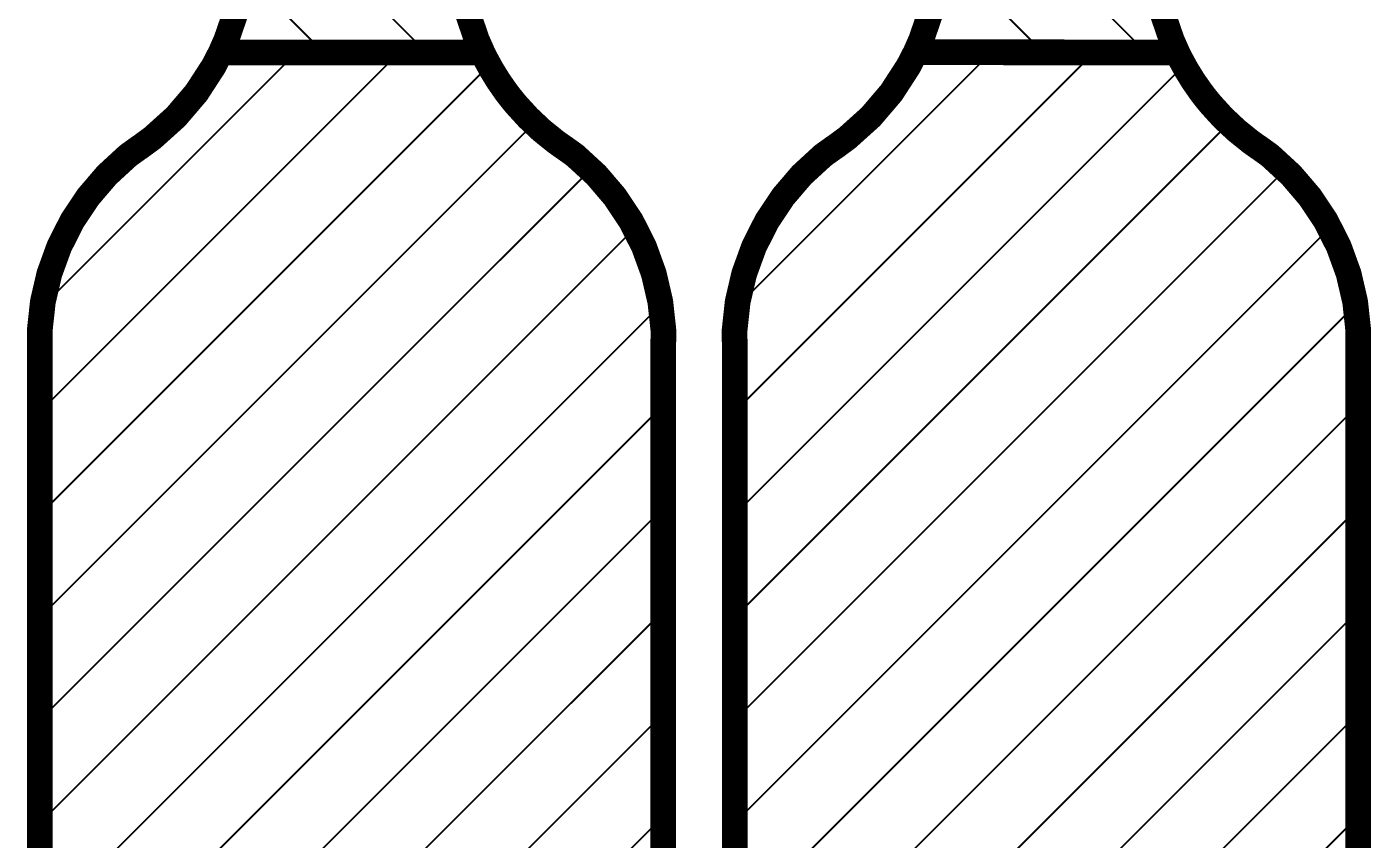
# Model space of a CAD drawing. Header units: inches. Extents: x -4.2 to 12.6, y -6.1 to 3.
# Drawn here: x 6.66 to 7.445, y -2.68 to -2.206 of the extents above; entities that cross this region are included whole.
import ezdxf

# ---------------------------------------------------------------- set-up
doc = ezdxf.new("R2010")
doc.units = ezdxf.units.IN
doc.header["$MEASUREMENT"] = 0
doc.layers.add('Dimension', color=6, linetype='Continuous')

msp = doc.modelspace()

# ---------------------------------------------------------------- linework, layer by layer
at = {"layer": 'Dimension'}
for points in [[(7.1923358, -2.0998145, 0.001, 0.001, 0), (7.3137253, -2.221204, 0.001, 0.001, 0)], [(6.7868086, -2.1142873, 0.001, 0.001, 0), (6.8937292, -2.2212079, 0.001, 0.001, 0)], [(7.1923053, -2.159784, 0.001, 0.001, 0), (7.2537118, -2.2211905, 0.001, 0.001, 0)], [(6.7859091, -2.1733878, 0.001, 0.001, 0), (6.8337292, -2.2212079, 0.001, 0.001, 0)], [(6.7764166, -2.2133583, 0.015, 0.015, 0), (6.7816004, -2.1982504, 0.015, 0.015, 0)], [(6.9174559, -2.1982499, 0.015, 0.015, 0), (6.9226391, -2.2133581, 0.015, 0.015, 0)], [(7.1819736, -2.2132844, 0.015, 0.015, 0), (7.1871426, -2.1981964, 0.015, 0.015, 0)], [(7.3229791, -2.1982409, 0.015, 0.015, 0), (7.3281637, -2.2133554, 0.015, 0.015, 0)], [(6.7731881, -2.2206665, 0.015, 0.015, 0), (6.7764166, -2.2133583, 0.015, 0.015, 0)], [(6.9226391, -2.2133581, 0.015, 0.015, 0), (6.9258671, -2.2206665, 0.015, 0.015, 0)], [(7.1787544, -2.2205838, 0.015, 0.015, 0), (7.1819736, -2.2132844, 0.015, 0.015, 0)], [(7.1827561, -2.2102348, 0.001, 0.001, 0), (7.1936983, -2.221177, 0.001, 0.001, 0)], [(7.3281637, -2.2133554, 0.015, 0.015, 0), (7.3313929, -2.2206668, 0.015, 0.015, 0)], [(6.6676077, -2.4304345, 0.001, 0.001, 0), (6.877917, -2.2201252, 0.001, 0.001, 0)], [(6.668937, -2.3691052, 0.001, 0.001, 0), (6.817917, -2.2201252, 0.001, 0.001, 0)], [(6.7689639, -2.2288355, 0.015, 0.015, 0), (6.7731881, -2.2206664, 0.015, 0.015, 0)], [(6.7731881, -2.2206664, 0.015, 0.015, 0), (6.9258672, -2.2206665, 0.015, 0.015, 0)], [(6.7731881, -2.2206665, 0.015, 0.015, 0), (6.7731883, -2.2206664, 0.015, 0.015, 0)], [(6.7731883, -2.2206664, 0.015, 0.015, 0), (6.9258671, -2.2206665, 0.015, 0.015, 0)], [(6.9258671, -2.2206665, 0.015, 0.015, 0), (6.9275593, -2.2240987, 0.015, 0.015, 0)], [(6.9258671, -2.2206665, 0.015, 0.015, 0), (6.9258672, -2.2206665, 0.015, 0.015, 0)], [(6.9275593, -2.2240987, 0.015, 0.015, 0), (6.9312211, -2.2308182, 0.015, 0.015, 0)], [(7.0731337, -2.4304344, 0.001, 0.001, 0), (7.2835019, -2.2200662, 0.001, 0.001, 0)], [(7.0744631, -2.369105, 0.001, 0.001, 0), (7.2235154, -2.2200527, 0.001, 0.001, 0)], [(7.1745298, -2.2287656, 0.015, 0.015, 0), (7.1787544, -2.2205838, 0.015, 0.015, 0)], [(7.1787544, -2.2205838, 0.015, 0.015, 0), (7.1787545, -2.2205837, 0.015, 0.015, 0)], [(7.1787544, -2.2205838, 0.015, 0.015, 0), (7.331393, -2.2206667, 0.015, 0.015, 0)], [(7.1787545, -2.2205837, 0.015, 0.015, 0), (7.3313929, -2.2206668, 0.015, 0.015, 0)], [(7.331393, -2.2206668, 0.015, 0.015, 0), (7.331393, -2.2206667, 0.015, 0.015, 0)], [(7.331393, -2.2206668, 0.015, 0.015, 0), (7.3330851, -2.2240989, 0.015, 0.015, 0)], [(7.3330851, -2.2240989, 0.015, 0.015, 0), (7.3367469, -2.2308184, 0.015, 0.015, 0)], [(6.6676073, -2.4904349, 0.001, 0.001, 0), (6.9300812, -2.227961, 0.001, 0.001, 0)], [(6.7589573, -2.2442569, 0.015, 0.015, 0), (6.7689639, -2.2288355, 0.015, 0.015, 0)], [(6.9312211, -2.2308182, 0.015, 0.015, 0), (6.935244, -2.2373281, 0.015, 0.015, 0)], [(7.0731333, -2.4904348, 0.001, 0.001, 0), (7.3356069, -2.2279612, 0.001, 0.001, 0)], [(7.1645181, -2.2442111, 0.015, 0.015, 0), (7.1745298, -2.2287656, 0.015, 0.015, 0)], [(7.3367469, -2.2308184, 0.015, 0.015, 0), (7.3407697, -2.2373283, 0.015, 0.015, 0)], [(6.935244, -2.2373281, 0.015, 0.015, 0), (6.9396158, -2.243609, 0.015, 0.015, 0)], [(7.3407697, -2.2373283, 0.015, 0.015, 0), (7.3451415, -2.2436091, 0.015, 0.015, 0)], [(6.7470201, -2.2582373, 0.015, 0.015, 0), (6.7589573, -2.2442569, 0.015, 0.015, 0)], [(6.9396158, -2.243609, 0.015, 0.015, 0), (6.9419286, -2.2466577, 0.015, 0.015, 0)], [(6.9419286, -2.2466577, 0.015, 0.015, 0), (6.9453131, -2.2508278, 0.015, 0.015, 0)], [(6.9453131, -2.2508278, 0.015, 0.015, 0), (6.9525485, -2.2587643, 0.015, 0.015, 0)], [(7.1525704, -2.2582129, 0.015, 0.015, 0), (7.1645181, -2.2442111, 0.015, 0.015, 0)], [(7.3451415, -2.2436091, 0.015, 0.015, 0), (7.3474543, -2.2466578, 0.015, 0.015, 0)], [(7.3474543, -2.2466578, 0.015, 0.015, 0), (7.350839, -2.2508279, 0.015, 0.015, 0)], [(7.350839, -2.2508279, 0.015, 0.015, 0), (7.3580744, -2.2587643, 0.015, 0.015, 0)], [(6.7333573, -2.2705368, 0.015, 0.015, 0), (6.7470201, -2.2582373, 0.015, 0.015, 0)], [(6.9525485, -2.2587643, 0.015, 0.015, 0), (6.9603698, -2.2661242, 0.015, 0.015, 0)], [(7.1388924, -2.2705298, 0.015, 0.015, 0), (7.1525704, -2.2582129, 0.015, 0.015, 0)], [(7.3580744, -2.2587643, 0.015, 0.015, 0), (7.3658958, -2.2661242, 0.015, 0.015, 0)], [(6.9603698, -2.2661242, 0.015, 0.015, 0), (6.9687311, -2.2728641, 0.015, 0.015, 0)], [(7.3658958, -2.2661242, 0.015, 0.015, 0), (7.3742572, -2.2728641, 0.015, 0.015, 0)], [(6.6676068, -2.5504354, 0.001, 0.001, 0), (6.9564098, -2.2616324, 0.001, 0.001, 0)], [(6.7259511, -2.2759889, 0.015, 0.015, 0), (6.7333573, -2.2705368, 0.015, 0.015, 0)], [(6.9687311, -2.2728641, 0.015, 0.015, 0), (6.9730992, -2.2759891, 0.015, 0.015, 0)], [(7.0731328, -2.5504353, 0.001, 0.001, 0), (7.3619357, -2.2616324, 0.001, 0.001, 0)], [(7.131477, -2.275989, 0.015, 0.015, 0), (7.1388924, -2.2705298, 0.015, 0.015, 0)], [(7.3742572, -2.2728641, 0.015, 0.015, 0), (7.3786252, -2.2759891, 0.015, 0.015, 0)], [(6.706708, -2.2922352, 0.015, 0.015, 0), (6.7190857, -2.2808463, 0.015, 0.015, 0)], [(6.7190857, -2.2808463, 0.015, 0.015, 0), (6.7259106, -2.2759321, 0.015, 0.015, 0)], [(6.7259106, -2.2759321, 0.015, 0.015, 0), (6.7259512, -2.2759889, 0.015, 0.015, 0)], [(6.7259511, -2.2759889, 0.015, 0.015, 0), (6.7259512, -2.2759889, 0.015, 0.015, 0)], [(6.9730992, -2.2759891, 0.015, 0.015, 0), (6.9731406, -2.2759328, 0.015, 0.015, 0)], [(6.9731405, -2.2759329, 0.015, 0.015, 0), (6.9731406, -2.2759328, 0.015, 0.015, 0)], [(6.9731405, -2.2759329, 0.015, 0.015, 0), (6.9799647, -2.2808467, 0.015, 0.015, 0)], [(6.9799647, -2.2808467, 0.015, 0.015, 0), (6.9923414, -2.2922343, 0.015, 0.015, 0)], [(7.112234, -2.2922352, 0.015, 0.015, 0), (7.1246118, -2.2808463, 0.015, 0.015, 0)], [(7.1246118, -2.2808463, 0.015, 0.015, 0), (7.1314366, -2.2759321, 0.015, 0.015, 0)], [(7.1314366, -2.2759321, 0.015, 0.015, 0), (7.1314771, -2.275989, 0.015, 0.015, 0)], [(7.131477, -2.275989, 0.015, 0.015, 0), (7.1314771, -2.275989, 0.015, 0.015, 0)], [(7.3786252, -2.2759891, 0.015, 0.015, 0), (7.3786666, -2.2759327, 0.015, 0.015, 0)], [(7.3786665, -2.2759327, 0.015, 0.015, 0), (7.3854908, -2.2808465, 0.015, 0.015, 0)], [(7.3786665, -2.2759327, 0.015, 0.015, 0), (7.3786666, -2.2759327, 0.015, 0.015, 0)], [(7.3854908, -2.2808465, 0.015, 0.015, 0), (7.3978675, -2.2922342, 0.015, 0.015, 0)], [(6.6676064, -2.6104358, 0.001, 0.001, 0), (6.9893373, -2.2887049, 0.001, 0.001, 0)], [(6.6957795, -2.3050213, 0.015, 0.015, 0), (6.706708, -2.2922352, 0.015, 0.015, 0)], [(6.9923414, -2.2922343, 0.015, 0.015, 0), (7.0032691, -2.3050189, 0.015, 0.015, 0)], [(7.0731324, -2.6104357, 0.001, 0.001, 0), (7.3948634, -2.2887047, 0.001, 0.001, 0)], [(7.1013055, -2.3050213, 0.015, 0.015, 0), (7.112234, -2.2922352, 0.015, 0.015, 0)], [(7.3978675, -2.2922342, 0.015, 0.015, 0), (7.4087952, -2.3050188, 0.015, 0.015, 0)], [(6.6864568, -2.3190214, 0.015, 0.015, 0), (6.6957795, -2.3050213, 0.015, 0.015, 0)], [(7.0032691, -2.3050189, 0.015, 0.015, 0), (7.0125913, -2.3190174, 0.015, 0.015, 0)], [(7.0919829, -2.3190214, 0.015, 0.015, 0), (7.1013055, -2.3050213, 0.015, 0.015, 0)], [(7.4087952, -2.3050188, 0.015, 0.015, 0), (7.4181174, -2.3190173, 0.015, 0.015, 0)], [(6.6788736, -2.3340352, 0.015, 0.015, 0), (6.6864568, -2.3190214, 0.015, 0.015, 0)], [(7.0125913, -2.3190174, 0.015, 0.015, 0), (7.0201745, -2.3340292, 0.015, 0.015, 0)], [(7.0843996, -2.3340352, 0.015, 0.015, 0), (7.0919829, -2.3190214, 0.015, 0.015, 0)], [(7.4181174, -2.3190173, 0.015, 0.015, 0), (7.4257005, -2.3340292, 0.015, 0.015, 0)], [(6.6731383, -2.3498473, 0.015, 0.015, 0), (6.6788736, -2.3340352, 0.015, 0.015, 0)], [(6.6676059, -2.6704363, 0.001, 0.001, 0), (7.0150074, -2.3230348, 0.001, 0.001, 0)], [(7.0201745, -2.3340292, 0.015, 0.015, 0), (7.02591, -2.3498396, 0.015, 0.015, 0)], [(7.0786643, -2.3498473, 0.015, 0.015, 0), (7.0843996, -2.3340352, 0.015, 0.015, 0)], [(7.0731319, -2.6704362, 0.001, 0.001, 0), (7.4205334, -2.3230347, 0.001, 0.001, 0)], [(7.4257005, -2.3340292, 0.015, 0.015, 0), (7.431436, -2.3498395, 0.015, 0.015, 0)], [(6.6693332, -2.3662313, 0.015, 0.015, 0), (6.6731383, -2.3498473, 0.015, 0.015, 0)], [(7.02591, -2.3498396, 0.015, 0.015, 0), (7.0297157, -2.3662218, 0.015, 0.015, 0)], [(7.0748593, -2.3662313, 0.015, 0.015, 0), (7.0786643, -2.3498473, 0.015, 0.015, 0)], [(7.431436, -2.3498395, 0.015, 0.015, 0), (7.4352418, -2.3662217, 0.015, 0.015, 0)], [(6.6675128, -2.3829527, 0.015, 0.015, 0), (6.6693332, -2.3662313, 0.015, 0.015, 0)], [(7.0297157, -2.3662218, 0.015, 0.015, 0), (7.0315372, -2.3829413, 0.015, 0.015, 0)], [(7.0730388, -2.3829527, 0.015, 0.015, 0), (7.0748593, -2.3662313, 0.015, 0.015, 0)], [(7.4352418, -2.3662217, 0.015, 0.015, 0), (7.4370632, -2.3829413, 0.015, 0.015, 0)], [(6.6676055, -2.7304367, 0.001, 0.001, 0), (7.0299977, -2.3680445, 0.001, 0.001, 0)], [(7.0731315, -2.7304366, 0.001, 0.001, 0), (7.4355237, -2.3680444, 0.001, 0.001, 0)], [(6.6675128, -2.3829527, 0.015, 0.015, 0), (6.667608, -2.3913622, 0.015, 0.015, 0)], [(7.0314427, -2.39135, 0.015, 0.015, 0), (7.0315372, -2.3829413, 0.015, 0.015, 0)], [(7.0730388, -2.3829527, 0.015, 0.015, 0), (7.073134, -2.3913622, 0.015, 0.015, 0)], [(7.4369687, -2.39135, 0.015, 0.015, 0), (7.4370632, -2.3829413, 0.015, 0.015, 0)], [(6.6676035, -3.0046268, 0.015, 0.015, 0), (6.667608, -2.3913621, 0.015, 0.015, 0)], [(6.667608, -2.3913622, 0.015, 0.015, 0), (6.667608, -2.3913621, 0.015, 0.015, 0)], [(7.0314427, -2.39135, 0.015, 0.015, 0), (7.031443, -3.0046273, 0.015, 0.015, 0)], [(7.0731295, -3.0046253, 0.015, 0.015, 0), (7.073134, -2.3913621, 0.015, 0.015, 0)], [(7.073134, -2.3913622, 0.015, 0.015, 0), (7.073134, -2.3913621, 0.015, 0.015, 0)], [(7.4369687, -2.39135, 0.015, 0.015, 0), (7.4369688, -3.0046273, 0.015, 0.015, 0)], [(6.6676051, -2.7904371, 0.001, 0.001, 0), (7.0314427, -2.4265995, 0.001, 0.001, 0)], [(7.0731311, -2.790437, 0.001, 0.001, 0), (7.4369687, -2.4265994, 0.001, 0.001, 0)], [(6.6676046, -2.8504376, 0.001, 0.001, 0), (7.0314427, -2.4865995, 0.001, 0.001, 0)], [(7.0731306, -2.8504375, 0.001, 0.001, 0), (7.4369687, -2.4865994, 0.001, 0.001, 0)], [(6.6676042, -2.910438, 0.001, 0.001, 0), (7.0314428, -2.5465994, 0.001, 0.001, 0)], [(7.0731302, -2.9104379, 0.001, 0.001, 0), (7.4369687, -2.5465994, 0.001, 0.001, 0)], [(6.6676037, -2.9704385, 0.001, 0.001, 0), (7.0314428, -2.6065994, 0.001, 0.001, 0)], [(7.0731297, -2.9704384, 0.001, 0.001, 0), (7.4369687, -2.6065994, 0.001, 0.001, 0)], [(6.6692124, -3.0288298, 0.001, 0.001, 0), (7.0314428, -2.6665994, 0.001, 0.001, 0)], [(7.0747386, -3.0288295, 0.001, 0.001, 0), (7.4369687, -2.6665994, 0.001, 0.001, 0)]]:
    msp.add_lwpolyline(points, format="xyseb", dxfattribs=at)
for points in [[(6.7726666, -2.2133583, 0.0075, 0.0075, 1), (6.7801666, -2.2133583, 0.0075, 0.0075, 1)], [(6.7726666, -2.2133583, 0.0075, 0.0075, 1), (6.7801666, -2.2133583, 0.0075, 0.0075, 1)], [(6.9188891, -2.2133581, 0.0075, 0.0075, 1), (6.9263891, -2.2133581, 0.0075, 0.0075, 1)], [(6.9188891, -2.2133581, 0.0075, 0.0075, 1), (6.9263891, -2.2133581, 0.0075, 0.0075, 1)], [(7.1782236, -2.2132844, 0.0075, 0.0075, 1), (7.1857236, -2.2132844, 0.0075, 0.0075, 1)], [(7.1782236, -2.2132844, 0.0075, 0.0075, 1), (7.1857236, -2.2132844, 0.0075, 0.0075, 1)], [(7.1825061, -2.2102348, 0.0005, 0.0005, 1), (7.1830061, -2.2102348, 0.0005, 0.0005, 1)], [(7.3244137, -2.2133554, 0.0075, 0.0075, 1), (7.3319137, -2.2133554, 0.0075, 0.0075, 1)], [(7.3244137, -2.2133554, 0.0075, 0.0075, 1), (7.3319137, -2.2133554, 0.0075, 0.0075, 1)], [(6.7694381, -2.2206664, 0.0075, 0.0075, 1), (6.7769381, -2.2206664, 0.0075, 0.0075, 1)], [(6.7694381, -2.2206664, 0.0075, 0.0075, 1), (6.7769381, -2.2206664, 0.0075, 0.0075, 1)], [(6.7694381, -2.2206665, 0.0075, 0.0075, 1), (6.7769381, -2.2206665, 0.0075, 0.0075, 1)], [(6.7694381, -2.2206665, 0.0075, 0.0075, 1), (6.7769381, -2.2206665, 0.0075, 0.0075, 1)], [(6.7694383, -2.2206664, 0.0075, 0.0075, 1), (6.7769383, -2.2206664, 0.0075, 0.0075, 1)], [(6.7694383, -2.2206664, 0.0075, 0.0075, 1), (6.7769383, -2.2206664, 0.0075, 0.0075, 1)], [(6.817667, -2.2201252, 0.0005, 0.0005, 1), (6.818167, -2.2201252, 0.0005, 0.0005, 1)], [(6.877667, -2.2201252, 0.0005, 0.0005, 1), (6.878167, -2.2201252, 0.0005, 0.0005, 1)], [(6.9221171, -2.2206665, 0.0075, 0.0075, 1), (6.9296171, -2.2206665, 0.0075, 0.0075, 1)], [(6.9221171, -2.2206665, 0.0075, 0.0075, 1), (6.9296171, -2.2206665, 0.0075, 0.0075, 1)], [(6.9221171, -2.2206665, 0.0075, 0.0075, 1), (6.9296171, -2.2206665, 0.0075, 0.0075, 1)], [(6.9221171, -2.2206665, 0.0075, 0.0075, 1), (6.9296171, -2.2206665, 0.0075, 0.0075, 1)], [(6.9221172, -2.2206665, 0.0075, 0.0075, 1), (6.9296172, -2.2206665, 0.0075, 0.0075, 1)], [(6.9221172, -2.2206665, 0.0075, 0.0075, 1), (6.9296172, -2.2206665, 0.0075, 0.0075, 1)], [(6.9238093, -2.2240987, 0.0075, 0.0075, 1), (6.9313093, -2.2240987, 0.0075, 0.0075, 1)], [(6.9238093, -2.2240987, 0.0075, 0.0075, 1), (6.9313093, -2.2240987, 0.0075, 0.0075, 1)], [(7.1750044, -2.2205838, 0.0075, 0.0075, 1), (7.1825044, -2.2205838, 0.0075, 0.0075, 1)], [(7.1750044, -2.2205838, 0.0075, 0.0075, 1), (7.1825044, -2.2205838, 0.0075, 0.0075, 1)], [(7.1750044, -2.2205838, 0.0075, 0.0075, 1), (7.1825044, -2.2205838, 0.0075, 0.0075, 1)], [(7.1750044, -2.2205838, 0.0075, 0.0075, 1), (7.1825044, -2.2205838, 0.0075, 0.0075, 1)], [(7.1750045, -2.2205837, 0.0075, 0.0075, 1), (7.1825045, -2.2205837, 0.0075, 0.0075, 1)], [(7.1750045, -2.2205837, 0.0075, 0.0075, 1), (7.1825045, -2.2205837, 0.0075, 0.0075, 1)], [(7.2232654, -2.2200527, 0.0005, 0.0005, 1), (7.2237654, -2.2200527, 0.0005, 0.0005, 1)], [(7.2832519, -2.2200662, 0.0005, 0.0005, 1), (7.2837519, -2.2200662, 0.0005, 0.0005, 1)], [(7.3276429, -2.2206668, 0.0075, 0.0075, 1), (7.3351429, -2.2206668, 0.0075, 0.0075, 1)], [(7.3276429, -2.2206668, 0.0075, 0.0075, 1), (7.3351429, -2.2206668, 0.0075, 0.0075, 1)], [(7.327643, -2.2206667, 0.0075, 0.0075, 1), (7.335143, -2.2206667, 0.0075, 0.0075, 1)], [(7.327643, -2.2206667, 0.0075, 0.0075, 1), (7.335143, -2.2206667, 0.0075, 0.0075, 1)], [(7.327643, -2.2206668, 0.0075, 0.0075, 1), (7.335143, -2.2206668, 0.0075, 0.0075, 1)], [(7.327643, -2.2206668, 0.0075, 0.0075, 1), (7.335143, -2.2206668, 0.0075, 0.0075, 1)], [(7.3293351, -2.2240989, 0.0075, 0.0075, 1), (7.3368351, -2.2240989, 0.0075, 0.0075, 1)], [(7.3293351, -2.2240989, 0.0075, 0.0075, 1), (7.3368351, -2.2240989, 0.0075, 0.0075, 1)], [(6.7652139, -2.2288355, 0.0075, 0.0075, 1), (6.7727139, -2.2288355, 0.0075, 0.0075, 1)], [(6.7652139, -2.2288355, 0.0075, 0.0075, 1), (6.7727139, -2.2288355, 0.0075, 0.0075, 1)], [(6.8334792, -2.2212079, 0.0005, 0.0005, 1), (6.8339792, -2.2212079, 0.0005, 0.0005, 1)], [(6.8934792, -2.2212079, 0.0005, 0.0005, 1), (6.8939792, -2.2212079, 0.0005, 0.0005, 1)], [(6.9274711, -2.2308182, 0.0075, 0.0075, 1), (6.9349711, -2.2308182, 0.0075, 0.0075, 1)], [(6.9274711, -2.2308182, 0.0075, 0.0075, 1), (6.9349711, -2.2308182, 0.0075, 0.0075, 1)], [(6.9298312, -2.227961, 0.0005, 0.0005, 1), (6.9303312, -2.227961, 0.0005, 0.0005, 1)], [(7.1707798, -2.2287656, 0.0075, 0.0075, 1), (7.1782798, -2.2287656, 0.0075, 0.0075, 1)], [(7.1707798, -2.2287656, 0.0075, 0.0075, 1), (7.1782798, -2.2287656, 0.0075, 0.0075, 1)], [(7.1934483, -2.221177, 0.0005, 0.0005, 1), (7.1939483, -2.221177, 0.0005, 0.0005, 1)], [(7.2534618, -2.2211905, 0.0005, 0.0005, 1), (7.2539618, -2.2211905, 0.0005, 0.0005, 1)], [(7.3134753, -2.221204, 0.0005, 0.0005, 1), (7.3139753, -2.221204, 0.0005, 0.0005, 1)], [(7.3329969, -2.2308184, 0.0075, 0.0075, 1), (7.3404969, -2.2308184, 0.0075, 0.0075, 1)], [(7.3329969, -2.2308184, 0.0075, 0.0075, 1), (7.3404969, -2.2308184, 0.0075, 0.0075, 1)], [(7.3353569, -2.2279612, 0.0005, 0.0005, 1), (7.3358569, -2.2279612, 0.0005, 0.0005, 1)], [(6.931494, -2.2373281, 0.0075, 0.0075, 1), (6.938994, -2.2373281, 0.0075, 0.0075, 1)], [(6.931494, -2.2373281, 0.0075, 0.0075, 1), (6.938994, -2.2373281, 0.0075, 0.0075, 1)], [(7.3370197, -2.2373283, 0.0075, 0.0075, 1), (7.3445197, -2.2373283, 0.0075, 0.0075, 1)], [(7.3370197, -2.2373283, 0.0075, 0.0075, 1), (7.3445197, -2.2373283, 0.0075, 0.0075, 1)], [(6.7552073, -2.2442569, 0.0075, 0.0075, 1), (6.7627073, -2.2442569, 0.0075, 0.0075, 1)], [(6.7552073, -2.2442569, 0.0075, 0.0075, 1), (6.7627073, -2.2442569, 0.0075, 0.0075, 1)], [(6.9358658, -2.243609, 0.0075, 0.0075, 1), (6.9433658, -2.243609, 0.0075, 0.0075, 1)], [(6.9358658, -2.243609, 0.0075, 0.0075, 1), (6.9433658, -2.243609, 0.0075, 0.0075, 1)], [(6.9381786, -2.2466577, 0.0075, 0.0075, 1), (6.9456786, -2.2466577, 0.0075, 0.0075, 1)], [(6.9381786, -2.2466577, 0.0075, 0.0075, 1), (6.9456786, -2.2466577, 0.0075, 0.0075, 1)], [(6.9415631, -2.2508278, 0.0075, 0.0075, 1), (6.9490631, -2.2508278, 0.0075, 0.0075, 1)], [(6.9415631, -2.2508278, 0.0075, 0.0075, 1), (6.9490631, -2.2508278, 0.0075, 0.0075, 1)], [(7.1607681, -2.2442111, 0.0075, 0.0075, 1), (7.1682681, -2.2442111, 0.0075, 0.0075, 1)], [(7.1607681, -2.2442111, 0.0075, 0.0075, 1), (7.1682681, -2.2442111, 0.0075, 0.0075, 1)], [(7.3413915, -2.2436091, 0.0075, 0.0075, 1), (7.3488915, -2.2436091, 0.0075, 0.0075, 1)], [(7.3413915, -2.2436091, 0.0075, 0.0075, 1), (7.3488915, -2.2436091, 0.0075, 0.0075, 1)], [(7.3437043, -2.2466578, 0.0075, 0.0075, 1), (7.3512043, -2.2466578, 0.0075, 0.0075, 1)], [(7.3437043, -2.2466578, 0.0075, 0.0075, 1), (7.3512043, -2.2466578, 0.0075, 0.0075, 1)], [(7.347089, -2.2508279, 0.0075, 0.0075, 1), (7.354589, -2.2508279, 0.0075, 0.0075, 1)], [(7.347089, -2.2508279, 0.0075, 0.0075, 1), (7.354589, -2.2508279, 0.0075, 0.0075, 1)], [(6.7432701, -2.2582373, 0.0075, 0.0075, 1), (6.7507701, -2.2582373, 0.0075, 0.0075, 1)], [(6.7432701, -2.2582373, 0.0075, 0.0075, 1), (6.7507701, -2.2582373, 0.0075, 0.0075, 1)], [(6.9487985, -2.2587643, 0.0075, 0.0075, 1), (6.9562985, -2.2587643, 0.0075, 0.0075, 1)], [(6.9487985, -2.2587643, 0.0075, 0.0075, 1), (6.9562985, -2.2587643, 0.0075, 0.0075, 1)], [(7.1488204, -2.2582129, 0.0075, 0.0075, 1), (7.1563204, -2.2582129, 0.0075, 0.0075, 1)], [(7.1488204, -2.2582129, 0.0075, 0.0075, 1), (7.1563204, -2.2582129, 0.0075, 0.0075, 1)], [(7.3543244, -2.2587643, 0.0075, 0.0075, 1), (7.3618244, -2.2587643, 0.0075, 0.0075, 1)], [(7.3543244, -2.2587643, 0.0075, 0.0075, 1), (7.3618244, -2.2587643, 0.0075, 0.0075, 1)], [(6.9566198, -2.2661242, 0.0075, 0.0075, 1), (6.9641198, -2.2661242, 0.0075, 0.0075, 1)], [(6.9566198, -2.2661242, 0.0075, 0.0075, 1), (6.9641198, -2.2661242, 0.0075, 0.0075, 1)], [(7.3621458, -2.2661242, 0.0075, 0.0075, 1), (7.3696458, -2.2661242, 0.0075, 0.0075, 1)], [(7.3621458, -2.2661242, 0.0075, 0.0075, 1), (7.3696458, -2.2661242, 0.0075, 0.0075, 1)], [(6.7296073, -2.2705368, 0.0075, 0.0075, 1), (6.7371073, -2.2705368, 0.0075, 0.0075, 1)], [(6.7296073, -2.2705368, 0.0075, 0.0075, 1), (6.7371073, -2.2705368, 0.0075, 0.0075, 1)], [(6.9561598, -2.2616324, 0.0005, 0.0005, 1), (6.9566598, -2.2616324, 0.0005, 0.0005, 1)], [(6.9649811, -2.2728641, 0.0075, 0.0075, 1), (6.9724811, -2.2728641, 0.0075, 0.0075, 1)], [(6.9649811, -2.2728641, 0.0075, 0.0075, 1), (6.9724811, -2.2728641, 0.0075, 0.0075, 1)], [(7.1351424, -2.2705298, 0.0075, 0.0075, 1), (7.1426424, -2.2705298, 0.0075, 0.0075, 1)], [(7.1351424, -2.2705298, 0.0075, 0.0075, 1), (7.1426424, -2.2705298, 0.0075, 0.0075, 1)], [(7.3616857, -2.2616324, 0.0005, 0.0005, 1), (7.3621857, -2.2616324, 0.0005, 0.0005, 1)], [(7.3705072, -2.2728641, 0.0075, 0.0075, 1), (7.3780072, -2.2728641, 0.0075, 0.0075, 1)], [(7.3705072, -2.2728641, 0.0075, 0.0075, 1), (7.3780072, -2.2728641, 0.0075, 0.0075, 1)], [(6.7153357, -2.2808463, 0.0075, 0.0075, 1), (6.7228357, -2.2808463, 0.0075, 0.0075, 1)], [(6.7153357, -2.2808463, 0.0075, 0.0075, 1), (6.7228357, -2.2808463, 0.0075, 0.0075, 1)], [(6.7221606, -2.2759321, 0.0075, 0.0075, 1), (6.7296606, -2.2759321, 0.0075, 0.0075, 1)], [(6.7221606, -2.2759321, 0.0075, 0.0075, 1), (6.7296606, -2.2759321, 0.0075, 0.0075, 1)], [(6.7222011, -2.2759889, 0.0075, 0.0075, 1), (6.7297011, -2.2759889, 0.0075, 0.0075, 1)], [(6.7222011, -2.2759889, 0.0075, 0.0075, 1), (6.7297011, -2.2759889, 0.0075, 0.0075, 1)], [(6.7222012, -2.2759889, 0.0075, 0.0075, 1), (6.7297012, -2.2759889, 0.0075, 0.0075, 1)], [(6.7222012, -2.2759889, 0.0075, 0.0075, 1), (6.7297012, -2.2759889, 0.0075, 0.0075, 1)], [(6.9693492, -2.2759891, 0.0075, 0.0075, 1), (6.9768492, -2.2759891, 0.0075, 0.0075, 1)], [(6.9693492, -2.2759891, 0.0075, 0.0075, 1), (6.9768492, -2.2759891, 0.0075, 0.0075, 1)], [(6.9693905, -2.2759329, 0.0075, 0.0075, 1), (6.9768905, -2.2759329, 0.0075, 0.0075, 1)], [(6.9693905, -2.2759329, 0.0075, 0.0075, 1), (6.9768905, -2.2759329, 0.0075, 0.0075, 1)], [(6.9693906, -2.2759328, 0.0075, 0.0075, 1), (6.9768906, -2.2759328, 0.0075, 0.0075, 1)], [(6.9693906, -2.2759328, 0.0075, 0.0075, 1), (6.9768906, -2.2759328, 0.0075, 0.0075, 1)], [(6.9762147, -2.2808467, 0.0075, 0.0075, 1), (6.9837147, -2.2808467, 0.0075, 0.0075, 1)], [(6.9762147, -2.2808467, 0.0075, 0.0075, 1), (6.9837147, -2.2808467, 0.0075, 0.0075, 1)], [(7.1208618, -2.2808463, 0.0075, 0.0075, 1), (7.1283618, -2.2808463, 0.0075, 0.0075, 1)], [(7.1208618, -2.2808463, 0.0075, 0.0075, 1), (7.1283618, -2.2808463, 0.0075, 0.0075, 1)], [(7.1276866, -2.2759321, 0.0075, 0.0075, 1), (7.1351866, -2.2759321, 0.0075, 0.0075, 1)], [(7.1276866, -2.2759321, 0.0075, 0.0075, 1), (7.1351866, -2.2759321, 0.0075, 0.0075, 1)], [(7.127727, -2.275989, 0.0075, 0.0075, 1), (7.135227, -2.275989, 0.0075, 0.0075, 1)], [(7.127727, -2.275989, 0.0075, 0.0075, 1), (7.135227, -2.275989, 0.0075, 0.0075, 1)], [(7.1277271, -2.275989, 0.0075, 0.0075, 1), (7.1352271, -2.275989, 0.0075, 0.0075, 1)], [(7.1277271, -2.275989, 0.0075, 0.0075, 1), (7.1352271, -2.275989, 0.0075, 0.0075, 1)], [(7.3748752, -2.2759891, 0.0075, 0.0075, 1), (7.3823752, -2.2759891, 0.0075, 0.0075, 1)], [(7.3748752, -2.2759891, 0.0075, 0.0075, 1), (7.3823752, -2.2759891, 0.0075, 0.0075, 1)], [(7.3749165, -2.2759327, 0.0075, 0.0075, 1), (7.3824165, -2.2759327, 0.0075, 0.0075, 1)], [(7.3749165, -2.2759327, 0.0075, 0.0075, 1), (7.3824165, -2.2759327, 0.0075, 0.0075, 1)], [(7.3749166, -2.2759327, 0.0075, 0.0075, 1), (7.3824166, -2.2759327, 0.0075, 0.0075, 1)], [(7.3749166, -2.2759327, 0.0075, 0.0075, 1), (7.3824166, -2.2759327, 0.0075, 0.0075, 1)], [(7.3817408, -2.2808465, 0.0075, 0.0075, 1), (7.3892408, -2.2808465, 0.0075, 0.0075, 1)], [(7.3817408, -2.2808465, 0.0075, 0.0075, 1), (7.3892408, -2.2808465, 0.0075, 0.0075, 1)], [(6.702958, -2.2922352, 0.0075, 0.0075, 1), (6.710458, -2.2922352, 0.0075, 0.0075, 1)], [(6.702958, -2.2922352, 0.0075, 0.0075, 1), (6.710458, -2.2922352, 0.0075, 0.0075, 1)], [(6.9885914, -2.2922343, 0.0075, 0.0075, 1), (6.9960914, -2.2922343, 0.0075, 0.0075, 1)], [(6.9885914, -2.2922343, 0.0075, 0.0075, 1), (6.9960914, -2.2922343, 0.0075, 0.0075, 1)], [(6.9890873, -2.2887049, 0.0005, 0.0005, 1), (6.9895873, -2.2887049, 0.0005, 0.0005, 1)], [(7.108484, -2.2922352, 0.0075, 0.0075, 1), (7.115984, -2.2922352, 0.0075, 0.0075, 1)], [(7.108484, -2.2922352, 0.0075, 0.0075, 1), (7.115984, -2.2922352, 0.0075, 0.0075, 1)], [(7.3941175, -2.2922342, 0.0075, 0.0075, 1), (7.4016175, -2.2922342, 0.0075, 0.0075, 1)], [(7.3941175, -2.2922342, 0.0075, 0.0075, 1), (7.4016175, -2.2922342, 0.0075, 0.0075, 1)], [(7.3946134, -2.2887047, 0.0005, 0.0005, 1), (7.3951134, -2.2887047, 0.0005, 0.0005, 1)], [(6.6920295, -2.3050213, 0.0075, 0.0075, 1), (6.6995295, -2.3050213, 0.0075, 0.0075, 1)], [(6.6920295, -2.3050213, 0.0075, 0.0075, 1), (6.6995295, -2.3050213, 0.0075, 0.0075, 1)], [(6.9995191, -2.3050189, 0.0075, 0.0075, 1), (7.0070191, -2.3050189, 0.0075, 0.0075, 1)], [(6.9995191, -2.3050189, 0.0075, 0.0075, 1), (7.0070191, -2.3050189, 0.0075, 0.0075, 1)], [(7.0975555, -2.3050213, 0.0075, 0.0075, 1), (7.1050555, -2.3050213, 0.0075, 0.0075, 1)], [(7.0975555, -2.3050213, 0.0075, 0.0075, 1), (7.1050555, -2.3050213, 0.0075, 0.0075, 1)], [(7.4050452, -2.3050188, 0.0075, 0.0075, 1), (7.4125452, -2.3050188, 0.0075, 0.0075, 1)], [(7.4050452, -2.3050188, 0.0075, 0.0075, 1), (7.4125452, -2.3050188, 0.0075, 0.0075, 1)], [(6.6827068, -2.3190214, 0.0075, 0.0075, 1), (6.6902068, -2.3190214, 0.0075, 0.0075, 1)], [(6.6827068, -2.3190214, 0.0075, 0.0075, 1), (6.6902068, -2.3190214, 0.0075, 0.0075, 1)], [(7.0088413, -2.3190174, 0.0075, 0.0075, 1), (7.0163413, -2.3190174, 0.0075, 0.0075, 1)], [(7.0088413, -2.3190174, 0.0075, 0.0075, 1), (7.0163413, -2.3190174, 0.0075, 0.0075, 1)], [(7.0882329, -2.3190214, 0.0075, 0.0075, 1), (7.0957329, -2.3190214, 0.0075, 0.0075, 1)], [(7.0882329, -2.3190214, 0.0075, 0.0075, 1), (7.0957329, -2.3190214, 0.0075, 0.0075, 1)], [(7.4143674, -2.3190173, 0.0075, 0.0075, 1), (7.4218674, -2.3190173, 0.0075, 0.0075, 1)], [(7.4143674, -2.3190173, 0.0075, 0.0075, 1), (7.4218674, -2.3190173, 0.0075, 0.0075, 1)], [(6.6751236, -2.3340352, 0.0075, 0.0075, 1), (6.6826236, -2.3340352, 0.0075, 0.0075, 1)], [(6.6751236, -2.3340352, 0.0075, 0.0075, 1), (6.6826236, -2.3340352, 0.0075, 0.0075, 1)], [(7.0164245, -2.3340292, 0.0075, 0.0075, 1), (7.0239245, -2.3340292, 0.0075, 0.0075, 1)], [(7.0164245, -2.3340292, 0.0075, 0.0075, 1), (7.0239245, -2.3340292, 0.0075, 0.0075, 1)], [(7.0147574, -2.3230348, 0.0005, 0.0005, 1), (7.0152574, -2.3230348, 0.0005, 0.0005, 1)], [(7.0806496, -2.3340352, 0.0075, 0.0075, 1), (7.0881496, -2.3340352, 0.0075, 0.0075, 1)], [(7.0806496, -2.3340352, 0.0075, 0.0075, 1), (7.0881496, -2.3340352, 0.0075, 0.0075, 1)], [(7.4219505, -2.3340292, 0.0075, 0.0075, 1), (7.4294505, -2.3340292, 0.0075, 0.0075, 1)], [(7.4219505, -2.3340292, 0.0075, 0.0075, 1), (7.4294505, -2.3340292, 0.0075, 0.0075, 1)], [(7.4202834, -2.3230347, 0.0005, 0.0005, 1), (7.4207834, -2.3230347, 0.0005, 0.0005, 1)], [(6.6693883, -2.3498473, 0.0075, 0.0075, 1), (6.6768883, -2.3498473, 0.0075, 0.0075, 1)], [(6.6693883, -2.3498473, 0.0075, 0.0075, 1), (6.6768883, -2.3498473, 0.0075, 0.0075, 1)], [(7.02216, -2.3498396, 0.0075, 0.0075, 1), (7.02966, -2.3498396, 0.0075, 0.0075, 1)], [(7.02216, -2.3498396, 0.0075, 0.0075, 1), (7.02966, -2.3498396, 0.0075, 0.0075, 1)], [(7.0749143, -2.3498473, 0.0075, 0.0075, 1), (7.0824143, -2.3498473, 0.0075, 0.0075, 1)], [(7.0749143, -2.3498473, 0.0075, 0.0075, 1), (7.0824143, -2.3498473, 0.0075, 0.0075, 1)], [(7.427686, -2.3498395, 0.0075, 0.0075, 1), (7.435186, -2.3498395, 0.0075, 0.0075, 1)], [(7.427686, -2.3498395, 0.0075, 0.0075, 1), (7.435186, -2.3498395, 0.0075, 0.0075, 1)], [(6.6655832, -2.3662313, 0.0075, 0.0075, 1), (6.6730832, -2.3662313, 0.0075, 0.0075, 1)], [(6.6655832, -2.3662313, 0.0075, 0.0075, 1), (6.6730832, -2.3662313, 0.0075, 0.0075, 1)], [(7.0259657, -2.3662218, 0.0075, 0.0075, 1), (7.0334657, -2.3662218, 0.0075, 0.0075, 1)], [(7.0259657, -2.3662218, 0.0075, 0.0075, 1), (7.0334657, -2.3662218, 0.0075, 0.0075, 1)], [(7.0711093, -2.3662313, 0.0075, 0.0075, 1), (7.0786093, -2.3662313, 0.0075, 0.0075, 1)], [(7.0711093, -2.3662313, 0.0075, 0.0075, 1), (7.0786093, -2.3662313, 0.0075, 0.0075, 1)], [(7.4314918, -2.3662217, 0.0075, 0.0075, 1), (7.4389918, -2.3662217, 0.0075, 0.0075, 1)], [(7.4314918, -2.3662217, 0.0075, 0.0075, 1), (7.4389918, -2.3662217, 0.0075, 0.0075, 1)], [(6.668687, -2.3691052, 0.0005, 0.0005, 1), (6.669187, -2.3691052, 0.0005, 0.0005, 1)], [(7.0297477, -2.3680445, 0.0005, 0.0005, 1), (7.0302477, -2.3680445, 0.0005, 0.0005, 1)], [(7.0742131, -2.369105, 0.0005, 0.0005, 1), (7.0747131, -2.369105, 0.0005, 0.0005, 1)], [(7.4352737, -2.3680444, 0.0005, 0.0005, 1), (7.4357737, -2.3680444, 0.0005, 0.0005, 1)], [(6.6637628, -2.3829527, 0.0075, 0.0075, 1), (6.6712628, -2.3829527, 0.0075, 0.0075, 1)], [(6.6637628, -2.3829527, 0.0075, 0.0075, 1), (6.6712628, -2.3829527, 0.0075, 0.0075, 1)], [(7.0277872, -2.3829413, 0.0075, 0.0075, 1), (7.0352872, -2.3829413, 0.0075, 0.0075, 1)], [(7.0277872, -2.3829413, 0.0075, 0.0075, 1), (7.0352872, -2.3829413, 0.0075, 0.0075, 1)], [(7.0692888, -2.3829527, 0.0075, 0.0075, 1), (7.0767888, -2.3829527, 0.0075, 0.0075, 1)], [(7.0692888, -2.3829527, 0.0075, 0.0075, 1), (7.0767888, -2.3829527, 0.0075, 0.0075, 1)], [(7.4333132, -2.3829413, 0.0075, 0.0075, 1), (7.4408132, -2.3829413, 0.0075, 0.0075, 1)], [(7.4333132, -2.3829413, 0.0075, 0.0075, 1), (7.4408132, -2.3829413, 0.0075, 0.0075, 1)], [(6.663858, -2.3913621, 0.0075, 0.0075, 1), (6.671358, -2.3913621, 0.0075, 0.0075, 1)], [(6.663858, -2.3913621, 0.0075, 0.0075, 1), (6.671358, -2.3913621, 0.0075, 0.0075, 1)], [(6.663858, -2.3913622, 0.0075, 0.0075, 1), (6.671358, -2.3913622, 0.0075, 0.0075, 1)], [(6.663858, -2.3913622, 0.0075, 0.0075, 1), (6.671358, -2.3913622, 0.0075, 0.0075, 1)], [(7.0276927, -2.39135, 0.0075, 0.0075, 1), (7.0351927, -2.39135, 0.0075, 0.0075, 1)], [(7.0276927, -2.39135, 0.0075, 0.0075, 1), (7.0351927, -2.39135, 0.0075, 0.0075, 1)], [(7.069384, -2.3913621, 0.0075, 0.0075, 1), (7.076884, -2.3913621, 0.0075, 0.0075, 1)], [(7.069384, -2.3913621, 0.0075, 0.0075, 1), (7.076884, -2.3913621, 0.0075, 0.0075, 1)], [(7.069384, -2.3913622, 0.0075, 0.0075, 1), (7.076884, -2.3913622, 0.0075, 0.0075, 1)], [(7.069384, -2.3913622, 0.0075, 0.0075, 1), (7.076884, -2.3913622, 0.0075, 0.0075, 1)], [(7.4332187, -2.39135, 0.0075, 0.0075, 1), (7.4407187, -2.39135, 0.0075, 0.0075, 1)], [(7.4332187, -2.39135, 0.0075, 0.0075, 1), (7.4407187, -2.39135, 0.0075, 0.0075, 1)], [(6.6673577, -2.4304345, 0.0005, 0.0005, 1), (6.6678577, -2.4304345, 0.0005, 0.0005, 1)], [(7.0311927, -2.4265995, 0.0005, 0.0005, 1), (7.0316927, -2.4265995, 0.0005, 0.0005, 1)], [(7.0728837, -2.4304344, 0.0005, 0.0005, 1), (7.0733837, -2.4304344, 0.0005, 0.0005, 1)], [(7.4367187, -2.4265994, 0.0005, 0.0005, 1), (7.4372187, -2.4265994, 0.0005, 0.0005, 1)], [(7.0311927, -2.4865995, 0.0005, 0.0005, 1), (7.0316927, -2.4865995, 0.0005, 0.0005, 1)], [(7.4367187, -2.4865994, 0.0005, 0.0005, 1), (7.4372187, -2.4865994, 0.0005, 0.0005, 1)], [(6.6673573, -2.4904349, 0.0005, 0.0005, 1), (6.6678573, -2.4904349, 0.0005, 0.0005, 1)], [(7.0728833, -2.4904348, 0.0005, 0.0005, 1), (7.0733833, -2.4904348, 0.0005, 0.0005, 1)], [(7.0311928, -2.5465994, 0.0005, 0.0005, 1), (7.0316928, -2.5465994, 0.0005, 0.0005, 1)], [(7.4367187, -2.5465994, 0.0005, 0.0005, 1), (7.4372187, -2.5465994, 0.0005, 0.0005, 1)], [(6.6673568, -2.5504354, 0.0005, 0.0005, 1), (6.6678568, -2.5504354, 0.0005, 0.0005, 1)], [(7.0728828, -2.5504353, 0.0005, 0.0005, 1), (7.0733828, -2.5504353, 0.0005, 0.0005, 1)], [(6.6673564, -2.6104358, 0.0005, 0.0005, 1), (6.6678564, -2.6104358, 0.0005, 0.0005, 1)], [(7.0311928, -2.6065994, 0.0005, 0.0005, 1), (7.0316928, -2.6065994, 0.0005, 0.0005, 1)], [(7.0728824, -2.6104357, 0.0005, 0.0005, 1), (7.0733824, -2.6104357, 0.0005, 0.0005, 1)], [(7.4367187, -2.6065994, 0.0005, 0.0005, 1), (7.4372187, -2.6065994, 0.0005, 0.0005, 1)], [(7.0311928, -2.6665994, 0.0005, 0.0005, 1), (7.0316928, -2.6665994, 0.0005, 0.0005, 1)], [(7.4367187, -2.6665994, 0.0005, 0.0005, 1), (7.4372187, -2.6665994, 0.0005, 0.0005, 1)], [(6.6673559, -2.6704363, 0.0005, 0.0005, 1), (6.6678559, -2.6704363, 0.0005, 0.0005, 1)], [(7.0728819, -2.6704362, 0.0005, 0.0005, 1), (7.0733819, -2.6704362, 0.0005, 0.0005, 1)]]:
    msp.add_lwpolyline(points, format="xyseb", close=True, dxfattribs=at)

doc.saveas('drawing.dxf')
